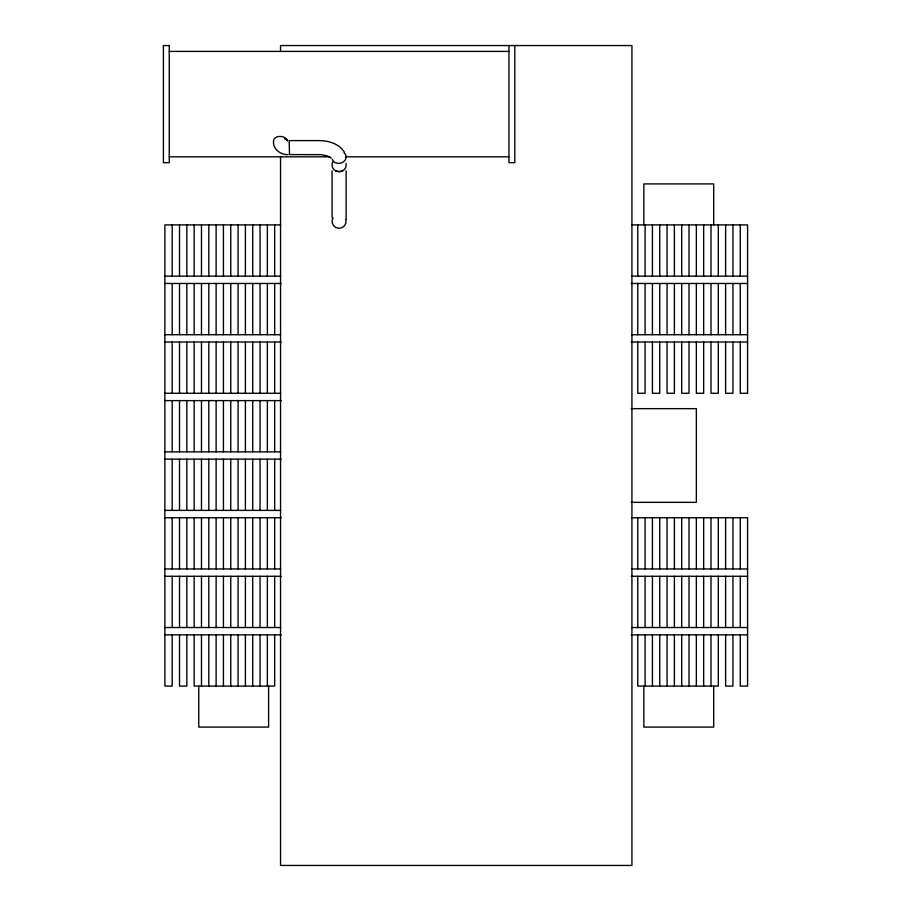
<?xml version="1.0" encoding="UTF-8"?>
<svg xmlns="http://www.w3.org/2000/svg" width="911" height="911" viewBox="0 0 911 911"><rect width="100%" height="100%" fill="white"/><g stroke="black" fill="none" stroke-linecap="round" stroke-linejoin="round"><path stroke-width="1.37" d="M333.016 161.759A7.242 6.73 0 0 0 333.016 168.398C335.601 172.748 342.616 172.748 345.189 168.398A7.242 6.73 0 0 0 345.895 163.365M342.616 170.847L339.108 171.621L335.59 170.847M169.264 51.403L508.942 51.403M169.264 156.817L329.862 156.817M345.497 156.817L508.942 156.817M280.782 224.903L164.88 224.903L164.88 686.097L172.19 686.097L172.19 634.853M631.676 224.903L747.589 224.903L747.589 393.279L740.267 393.279L740.267 342.035M164.88 276.147L280.782 276.147M631.676 276.147L747.589 276.147M164.88 283.469L281.26 283.469M631.209 283.469L747.589 283.469M164.88 334.713L280.782 334.713M631.676 334.713L747.589 334.713M164.88 342.035L281.26 342.035M631.209 342.035L747.589 342.035M164.88 393.279L280.782 393.279M164.88 400.601L281.26 400.601M631.164 408.652L696.346 408.652L696.346 502.348L631.164 502.348M164.88 451.845L280.782 451.845M164.88 459.155L281.26 459.155M164.88 510.399L280.782 510.399M164.88 517.721L281.26 517.721M631.676 517.721L747.589 517.721L747.589 686.097L740.267 686.097L740.267 634.853M164.88 568.965L280.782 568.965M631.676 568.965L747.589 568.965M164.88 576.287L281.26 576.287M631.209 576.287L747.589 576.287M164.88 627.531L280.782 627.531M631.676 627.531L747.589 627.531M164.88 634.853L281.26 634.853M631.209 634.853L747.589 634.853M288.058 154.654C280.918 154.904 273.152 149.427 273.448 141.774M331.251 158.081L327.459 155.986L321.207 154.654L289.504 154.585L289.151 140.601L319.442 140.601C328.78 140.704 339.211 143.824 344.381 152.171M740.267 224.903L740.267 276.147M740.267 283.469L740.267 334.713M740.267 517.721L740.267 568.965M740.267 576.287L740.267 627.531M732.945 224.903L732.945 276.147M732.945 283.469L732.945 334.713M732.945 342.035L732.945 393.279L725.623 393.279L725.623 342.035M732.945 517.721L732.945 568.965M732.945 576.287L732.945 627.531M732.945 634.853L732.945 686.097L725.623 686.097L725.623 634.853M725.623 224.903L725.623 276.147M725.623 283.469L725.623 334.713M725.623 517.721L725.623 568.965M725.623 576.287L725.623 627.531M718.312 224.903L718.312 276.147M718.312 283.469L718.312 334.713M718.312 342.035L718.312 393.279L710.99 393.279L710.99 342.035M718.312 517.721L718.312 568.965M718.312 576.287L718.312 627.531M718.312 634.853L718.312 686.097L637.78 686.097L637.78 634.853M713.7 224.903L713.7 183.908L643.861 183.908L643.861 224.903M713.7 686.097L713.7 727.092L643.861 727.092L643.861 686.097M710.99 224.903L710.99 276.147M710.99 283.469L710.99 334.713M710.99 517.721L710.99 568.965M710.99 576.287L710.99 627.531M710.99 634.853L710.99 686.097M703.668 224.903L703.668 276.147M703.668 283.469L703.668 334.713M703.668 342.035L703.668 393.279L696.346 393.279L696.346 342.035M703.668 517.721L703.668 568.965M703.668 576.287L703.668 627.531M703.668 634.853L703.668 686.097M696.346 224.903L696.346 276.147M696.346 283.469L696.346 334.713M696.346 517.721L696.346 568.965M696.346 576.287L696.346 627.531M696.346 634.853L696.346 686.097M689.023 224.903L689.023 276.147M689.023 283.469L689.023 334.713M689.023 342.035L689.023 393.279L681.701 393.279L681.701 342.035M689.023 517.721L689.023 568.965M689.023 576.287L689.023 627.531M689.023 634.853L689.023 686.097M681.701 224.903L681.701 276.147M681.701 283.469L681.701 334.713M681.701 517.721L681.701 568.965M681.701 576.287L681.701 627.531M681.701 634.853L681.701 686.097M674.379 224.903L674.379 276.147M674.379 283.469L674.379 334.713M674.379 342.035L674.379 393.279L667.068 393.279L667.068 342.035M674.379 517.721L674.379 568.965M674.379 576.287L674.379 627.531M674.379 634.853L674.379 686.097M667.068 224.903L667.068 276.147M667.068 283.469L667.068 334.713M667.068 517.721L667.068 568.965M667.068 576.287L667.068 627.531M667.068 634.853L667.068 686.097M659.746 224.903L659.746 276.147M659.746 283.469L659.746 334.713M659.746 342.035L659.746 393.279L652.424 393.279L652.424 342.035M659.746 517.721L659.746 568.965M659.746 576.287L659.746 627.531M659.746 634.853L659.746 686.097M652.424 224.903L652.424 276.147M652.424 283.469L652.424 334.713M652.424 517.721L652.424 568.965M652.424 576.287L652.424 627.531M652.424 634.853L652.424 686.097M645.102 224.903L645.102 276.147M645.102 283.469L645.102 334.713M645.102 342.035L645.102 393.279L637.78 393.279L637.78 342.035M645.102 517.721L645.102 568.965M645.102 576.287L645.102 627.531M645.102 634.853L645.102 686.097M637.78 224.903L637.78 276.147M637.78 283.469L637.78 334.713M637.78 517.721L637.78 568.965M637.78 576.287L637.78 627.531M514.795 45.55L514.795 162.682L508.942 162.682L508.942 45.55M346.134 170.847L346.134 219.016M332.071 170.847L332.071 217.319M280.542 51.244L280.542 45.55L631.927 45.55L631.927 865.45L280.542 865.45L280.542 156.578M274.678 224.903L274.678 276.147M274.678 283.469L274.678 334.713M274.678 342.035L274.678 393.279M274.678 400.601L274.678 451.845M274.678 459.155L274.678 510.399M274.678 517.721L274.678 568.965M274.678 576.287L274.678 627.531M274.678 634.853L274.678 686.097L194.157 686.097L194.157 634.853M268.608 686.097L268.608 727.092L198.769 727.092L198.769 686.097M267.367 224.903L267.367 276.147M267.367 283.469L267.367 334.713M267.367 342.035L267.367 393.279M267.367 400.601L267.367 451.845M267.367 459.155L267.367 510.399M267.367 517.721L267.367 568.965M267.367 576.287L267.367 627.531M267.367 634.853L267.367 686.097M260.045 224.903L260.045 276.147M260.045 283.469L260.045 334.713M260.045 342.035L260.045 393.279M260.045 400.601L260.045 451.845M260.045 459.155L260.045 510.399M260.045 517.721L260.045 568.965M260.045 576.287L260.045 627.531M260.045 634.853L260.045 686.097M252.723 224.903L252.723 276.147M252.723 283.469L252.723 334.713M252.723 342.035L252.723 393.279M252.723 400.601L252.723 451.845M252.723 459.155L252.723 510.399M252.723 517.721L252.723 568.965M252.723 576.287L252.723 627.531M252.723 634.853L252.723 686.097M245.401 224.903L245.401 276.147M245.401 283.469L245.401 334.713M245.401 342.035L245.401 393.279M245.401 400.601L245.401 451.845M245.401 459.155L245.401 510.399M245.401 517.721L245.401 568.965M245.401 576.287L245.401 627.531M245.401 634.853L245.401 686.097M238.078 224.903L238.078 276.147M238.078 283.469L238.078 334.713M238.078 342.035L238.078 393.279M238.078 400.601L238.078 451.845M238.078 459.155L238.078 510.399M238.078 517.721L238.078 568.965M238.078 576.287L238.078 627.531M238.078 634.853L238.078 686.097M230.756 224.903L230.756 276.147M230.756 283.469L230.756 334.713M230.756 342.035L230.756 393.279M230.756 400.601L230.756 451.845M230.756 459.155L230.756 510.399M230.756 517.721L230.756 568.965M230.756 576.287L230.756 627.531M230.756 634.853L230.756 686.097M223.434 224.903L223.434 276.147M223.434 283.469L223.434 334.713M223.434 342.035L223.434 393.279M223.434 400.601L223.434 451.845M223.434 459.155L223.434 510.399M223.434 517.721L223.434 568.965M223.434 576.287L223.434 627.531M223.434 634.853L223.434 686.097M216.123 224.903L216.123 276.147M216.123 283.469L216.123 334.713M216.123 342.035L216.123 393.279M216.123 400.601L216.123 451.845M216.123 459.155L216.123 510.399M216.123 517.721L216.123 568.965M216.123 576.287L216.123 627.531M216.123 634.853L216.123 686.097M208.801 224.903L208.801 276.147M208.801 283.469L208.801 334.713M208.801 342.035L208.801 393.279M208.801 400.601L208.801 451.845M208.801 459.155L208.801 510.399M208.801 517.721L208.801 568.965M208.801 576.287L208.801 627.531M208.801 634.853L208.801 686.097M201.479 224.903L201.479 276.147M201.479 283.469L201.479 334.713M201.479 342.035L201.479 393.279M201.479 400.601L201.479 451.845M201.479 459.155L201.479 510.399M201.479 517.721L201.479 568.965M201.479 576.287L201.479 627.531M201.479 634.853L201.479 686.097M194.157 224.903L194.157 276.147M194.157 283.469L194.157 334.713M194.157 342.035L194.157 393.279M194.157 400.601L194.157 451.845M194.157 459.155L194.157 510.399M194.157 517.721L194.157 568.965M194.157 576.287L194.157 627.531M186.835 224.903L186.835 276.147M186.835 283.469L186.835 334.713M186.835 342.035L186.835 393.279M186.835 400.601L186.835 451.845M186.835 459.155L186.835 510.399M186.835 517.721L186.835 568.965M186.835 576.287L186.835 627.531M186.835 634.853L186.835 686.097L179.513 686.097L179.513 634.853M179.513 224.903L179.513 276.147M179.513 283.469L179.513 334.713M179.513 342.035L179.513 393.279M179.513 400.601L179.513 451.845M179.513 459.155L179.513 510.399M179.513 517.721L179.513 568.965M179.513 576.287L179.513 627.531M172.19 224.903L172.19 276.147M172.19 283.469L172.19 334.713M172.19 342.035L172.19 393.279M172.19 400.601L172.19 451.845M172.19 459.155L172.19 510.399M172.19 517.721L172.19 568.965M172.19 576.287L172.19 627.531M345.895 219.426A7.026 7.026 0 0 1 338.186 228.206A7.026 7.026 0 0 1 333.016 217.729M344.073 152.832A7.197 6.058 -14.2 0 1 345.895 155.417L346.134 156.954A6.958 5.865 -14.2 0 1 340.919 163.058L339.108 163.365A7.197 6.058 -14.2 0 1 332.321 159.323M273.607 141.843A7.026 4.954 5.2 0 1 279.438 136.422A7.026 4.954 5.2 0 1 287.466 140.92M169.264 45.55L163.411 45.55L163.411 162.682L169.264 162.682L169.264 45.55M285.974 139.303L284.653 138.563L285.974 139.36A7.015 4.897 -13.4 0 1 286.919 140.294A7.026 4.954 -7.3 0 0 285.974 139.36"/></g></svg>
